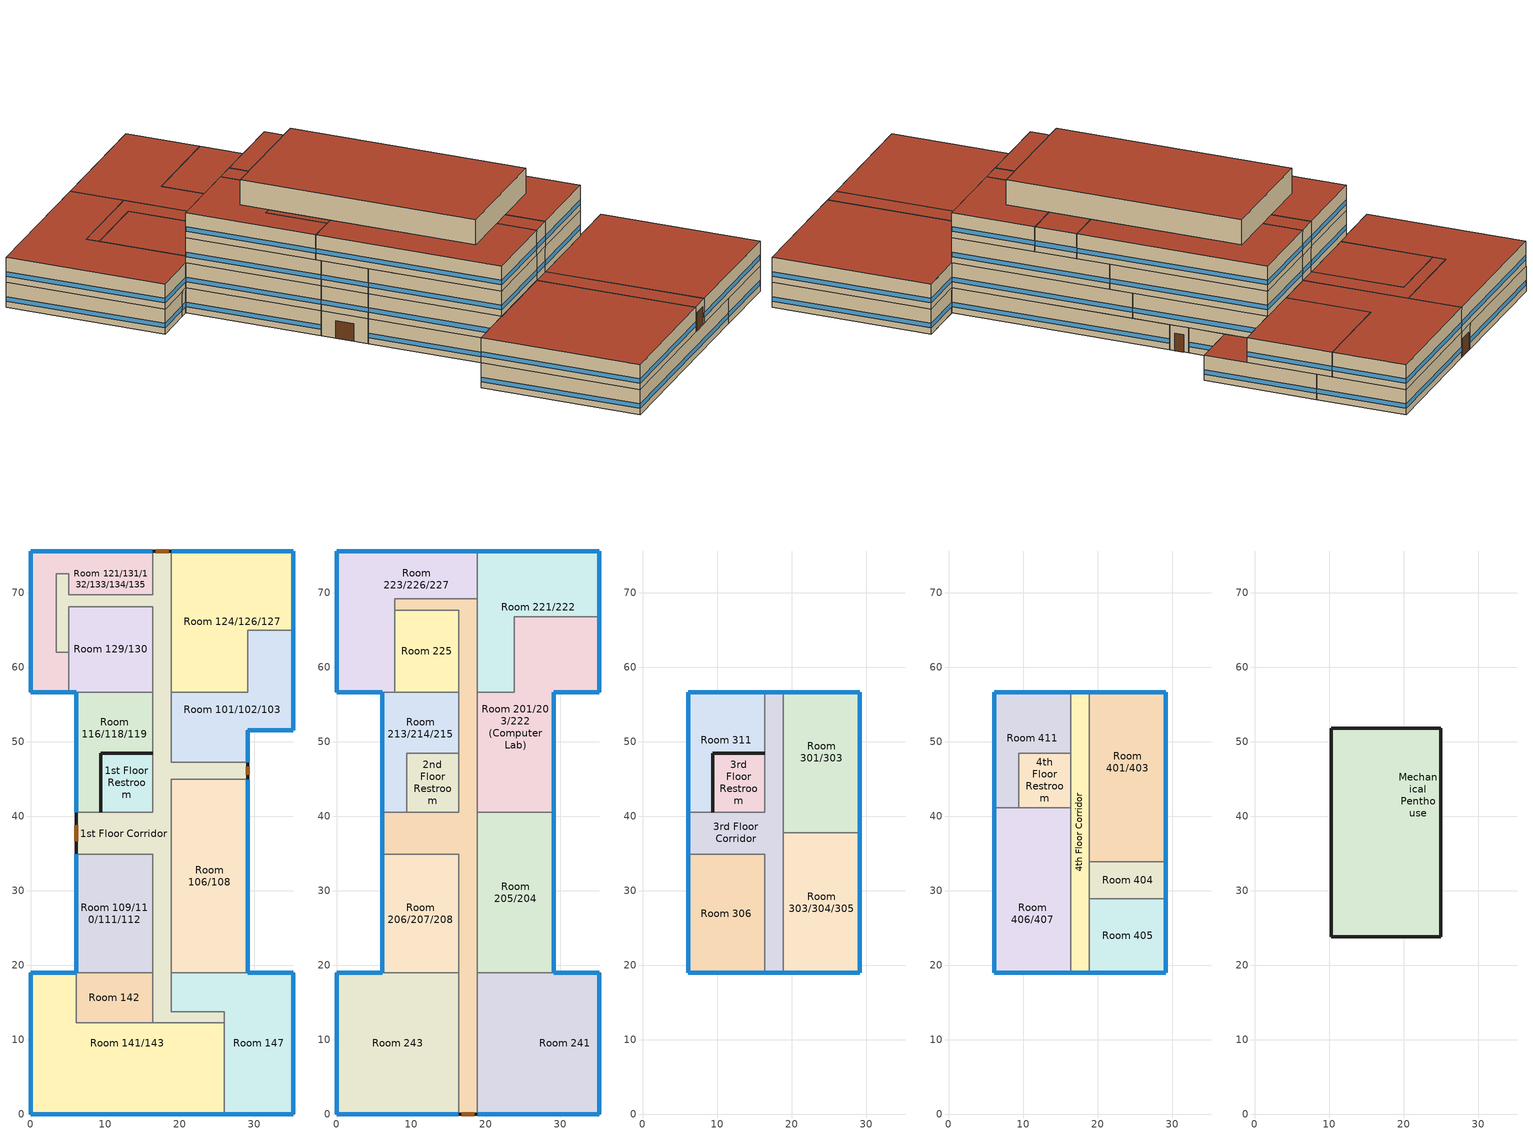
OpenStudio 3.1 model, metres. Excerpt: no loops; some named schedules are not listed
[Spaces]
Room 141/143
 floor ground: 6.12,18.96 6.12,12.27 25.97,12.27 25.97,0 0,0 0,18.96 z0
 wall outside: 6.12,18.96 0,18.96 0,0 25.97,0 z0:3.05
 wall to 1st Floor Corridor: 25.97,12.27 16.38,12.27 z0:3.05
 wall to Room 147: 25.97,0 25.97,12.27 z0:3.05
 wall to Room 142: 16.38,12.27 6.12,12.27 6.12,18.96 z0:3.05
 window: 0,18.94 0,0.03 / 0.03,0 25.95,0 / 6.09,18.96 0.03,18.96 z0.76:1.31
Room 147
 floor ground: 35.27,18.96 35.27,0 25.97,0 25.97,13.75 18.88,13.75 18.88,18.96 z0
 wall outside: 25.97,0 35.27,0 35.27,18.96 29.15,18.96 z0:3.05
 wall to 1st Floor Corridor: 18.88,18.96 18.88,13.75 25.97,13.75 25.97,12.27 z0:3.05
 wall to Room 106/108: 29.15,18.96 18.88,18.96 z0:3.05
 window: 26,0 35.24,0 / 35.24,18.96 29.18,18.96 / 35.27,0.03 35.27,18.94 z0.76:1.31
1st Floor Corridor
 floor ground: 18.88,75.62 18.88,47.23 29.15,47.23 29.15,44.95 18.88,44.95 18.88,13.75 25.97,13.75 25.97,12.27 16.38,12.27 16.38,34.88 6.12,34.88 6.12,40.52 16.38,40.52 16.38,68.12 5.11,68.12 5.11,62.04 3.44,62.04 3.44,72.56 5.11,72.56 5.11,69.72 16.38,69.72 16.38,75.62 z0
 wall outside: 6.12,40.52 6.12,34.88 / 18.88,75.62 16.38,75.62 / 29.15,44.95 29.15,47.23 z0:3.05
 wall to Room 142: 16.38,18.96 16.38,12.27 z0:3.05
 wall to Room 109/110/111/112: 6.12,34.88 16.38,34.88 16.38,18.96 z0:3.05
 wall to 1st Floor Restroom: 16.38,48.48 16.38,40.52 9.42,40.52 z0:3.05
 wall to Room 129/130: 5.11,62.04 5.11,68.12 16.38,68.12 16.38,56.65 z0:3.05
 wall to Room 121/131/132/133/134/135: 16.38,75.62 16.38,69.72 5.11,69.72 5.11,72.56 3.44,72.56 3.44,62.04 5.11,62.04 z0:3.05
 wall to Room 124/126/127: 18.88,56.65 18.88,75.62 z0:3.05
 wall to Room 101/102/103: 29.15,47.23 18.88,47.23 18.88,56.65 z0:3.05
 wall to Room 106/108: 18.88,18.96 18.88,44.95 29.15,44.95 z0:3.05
 wall to Room 116/118/119: 9.42,40.52 6.12,40.52 / 16.38,56.65 16.38,48.48 z0:3.05
 door: 29.15,45.56 29.15,46.62 z0:2.11; 18.55,75.62 16.78,75.62 z0:2.16; 6.12,38.77 6.12,36.65 z0:2.12
Room 142
 floor ground: 16.38,18.96 16.38,12.27 6.12,12.27 6.12,18.96 z0
 wall to Room 109/110/111/112: 16.38,18.96 6.12,18.96 z0:3.05
Room 109/110/111/112
 floor ground: 16.38,34.88 16.38,18.96 6.12,18.96 6.12,34.88 z0
 wall outside: 6.12,34.88 6.12,18.96 z0:3.05
 window: 6.12,34.86 6.12,18.99 z0.76:1.31
Room 106/108
 floor ground: 29.15,44.95 29.15,18.96 18.88,18.96 18.88,44.95 z0
 wall outside: 29.15,18.96 29.15,44.95 z0:3.05
 window: 29.15,18.99 29.15,44.92 z0.76:1.31
Room 116/118/119
 floor ground: 16.38,56.65 16.38,48.48 9.42,48.48 9.42,40.52 6.12,40.52 6.12,56.65 z0
 wall outside: 6.12,56.65 6.12,40.52 / 16.38,48.48 9.42,48.48 9.42,40.52 z0:3.05
 wall to Room 129/130: 16.38,56.65 6.12,56.65 z0:3.05
 window: 6.12,56.63 6.12,40.55 z0.76:1.31
Room 101/102/103
 floor ground: 35.27,64.95 35.27,51.52 29.15,51.52 29.15,47.23 18.88,47.23 18.88,56.65 29.15,56.65 29.15,64.95 z0
 wall outside: 29.15,47.23 29.15,51.52 35.27,51.52 35.27,64.95 z0:3.05
 wall to Room 124/126/127: 35.27,64.95 29.15,64.95 29.15,56.65 18.88,56.65 z0:3.05
 window: 29.15,47.26 29.15,51.5 z0.76:1.32; 35.27,51.55 35.27,64.93 / 29.18,51.52 35.24,51.52 z0.76:1.31
 roof outside: 35.27,51.52 35.27,56.65 29.15,56.65 29.15,51.52 z3.05
Room 121/131/132/133/134/135
 floor ground: 16.38,75.62 16.38,69.72 5.11,69.72 5.11,72.56 3.44,72.56 3.44,62.04 5.11,62.04 5.11,56.65 0,56.65 0,75.62 z0
 wall outside: 16.38,75.62 0,75.62 0,56.65 5.11,56.65 z0:3.05
 wall to Room 129/130: 5.11,56.65 5.11,62.04 z0:3.05
 window: 16.36,75.62 0.03,75.62 / 0,75.59 0,56.68 / 0.03,56.65 5.09,56.65 z0.76:1.31
Room 129/130
 floor ground: 16.38,68.12 16.38,56.65 5.11,56.65 5.11,68.12 z0
 wall outside: 5.11,56.65 6.12,56.65 z0:3.05
 window: 5.14,56.65 6.09,56.65 z0.76:1.34
Room 124/126/127
 floor ground: 35.27,75.62 35.27,64.95 29.15,64.95 29.15,56.65 18.88,56.65 18.88,75.62 z0
 wall outside: 35.27,64.95 35.27,75.62 18.88,75.62 z0:3.05
 window: 35.24,75.62 18.91,75.62 / 35.27,64.98 35.27,75.59 z0.76:1.31
1st Floor Restroom
 floor ground: 16.38,48.48 16.38,40.52 9.42,40.52 9.42,48.48 z0
 wall outside: 16.38,48.48 9.42,48.48 9.42,40.52 z0:3.05
Room 243
 floor to Room 141/143: 6.12,18.96 6.12,12.27 16.38,12.27 16.38,0 0,0 0,18.96 z3.05
 floor to Room 142: 16.38,18.96 16.38,12.27 6.12,12.27 6.12,18.96 z3.05
 wall outside: 6.12,18.96 0,18.96 0,0 16.38,0 z3.05:6.1
 wall to 2nd Floor Corridor: 16.38,0 16.38,18.96 z3.05:6.1
 wall to Room 206/207/208: 16.38,18.96 6.12,18.96 z3.05:6.1
 window: 6.09,18.96 0.03,18.96 / 0.03,0 16.36,0 / 0,18.94 0,0.03 z3.81:4.36
 roof outside: 16.38,0 16.38,18.96 0,18.96 0,0 z6.1
2nd Floor Corridor
 floor to Room 129/130: 16.38,68.12 16.38,67.67 7.78,67.67 7.78,68.12 z3.05
 floor to 1st Floor Corridor: 18.88,69.23 18.88,12.27 16.38,12.27 16.38,34.88 6.12,34.88 6.12,40.52 16.38,40.52 16.38,68.12 7.78,68.12 7.78,69.23 z3.05
 floor to Room 141/143: 18.88,12.27 18.88,0 16.38,0 16.38,12.27 z3.05
 wall outside: 6.12,40.52 6.12,34.88 / 16.38,0 18.88,0 z3.05:6.1
 wall to Room 223/226/227: 18.88,69.23 7.78,69.23 7.78,67.67 z3.05:6.1
 wall to Room 221/222: 18.88,56.65 18.88,69.23 z3.05:6.1
 wall to Room 201/203/222 (Computer Lab): 18.88,40.52 18.88,56.65 z3.05:6.1
 wall to Room 205/204: 18.88,18.96 18.88,40.52 z3.05:6.1
 wall to Room 241: 18.88,0 18.88,18.96 z3.05:6.1
 wall to Room 206/207/208: 6.12,34.88 16.38,34.88 16.38,18.96 z3.05:6.1
 wall to Room 213/214/215: 9.42,40.52 6.12,40.52 / 16.38,56.65 16.38,48.48 z3.05:6.1
 wall to Room 225: 7.78,67.67 16.38,67.67 16.38,56.65 z3.05:6.1
 wall to 2nd Floor Restroom: 16.38,48.48 16.38,40.52 9.42,40.52 z3.05:6.1
 window: 6.12,40.5 6.12,34.91 z3.81:4.36
 door: 16.81,0 18.47,0 z3.05:5.27
 roof outside: 18.88,56.65 18.88,69.23 7.78,69.23 7.78,67.67 16.38,67.67 16.38,56.65 z6.1; 18.88,0 18.88,18.96 16.38,18.96 16.38,0 z6.1
Room 241
 floor to 1st Floor Corridor: 25.97,13.75 25.97,12.27 18.88,12.27 18.88,13.75 z3.05
 floor to Room 141/143: 25.97,12.27 25.97,0 18.88,0 18.88,12.27 z3.05
 floor to Room 147: 35.27,18.96 35.27,0 25.97,0 25.97,13.75 18.88,13.75 18.88,18.96 z3.05
 wall outside: 18.88,0 35.27,0 35.27,18.96 29.15,18.96 z3.05:6.1
 wall to Room 205/204: 29.15,18.96 18.88,18.96 z3.05:6.1
 window: 35.24,18.96 29.18,18.96 / 18.91,0 35.24,0 / 35.27,0.03 35.27,18.94 z3.81:4.36
 roof outside: 35.27,0 35.27,18.96 18.88,18.96 18.88,0 z6.1
Room 206/207/208
 floor to Room 109/110/111/112: 16.38,34.88 16.38,18.96 6.12,18.96 6.12,34.88 z3.05
 wall outside: 6.12,34.88 6.12,18.96 z3.05:6.1
 window: 6.12,34.86 6.12,18.99 z3.81:4.36
Room 205/204
 floor to Room 106/108: 29.15,40.52 29.15,18.96 18.88,18.96 18.88,40.52 z3.05
 wall outside: 29.15,18.96 29.15,40.52 z3.05:6.1
 wall to Room 201/203/222 (Computer Lab): 29.15,40.52 18.88,40.52 z3.05:6.1
 window: 29.15,18.99 29.15,40.5 z3.81:4.36
Room 213/214/215
 floor to Room 116/118/119: 16.38,56.65 16.38,48.48 9.42,48.48 9.42,40.52 6.12,40.52 6.12,56.65 z3.05
 wall outside: 6.12,56.65 6.12,40.52 z3.05:6.1
 wall to Room 223/226/227: 7.78,56.65 6.12,56.65 z3.05:6.1
 wall to Room 225: 16.38,56.65 7.78,56.65 z3.05:6.1
 wall to 2nd Floor Restroom: 9.42,40.52 9.42,48.48 16.38,48.48 z3.05:6.1
 window: 6.12,56.63 6.12,40.55 z3.81:4.36
Room 201/203/222 (Computer Lab)
 floor to Room 101/102/103: 35.27,64.95 35.27,56.65 29.15,56.65 29.15,64.95 z3.05; 29.15,56.65 29.15,47.23 18.88,47.23 18.88,56.65 z3.05
 floor to Room 124/126/127: 35.27,66.79 35.27,64.95 29.15,64.95 29.15,56.65 23.84,56.65 23.84,66.79 z3.05
 floor to Room 106/108: 29.15,44.95 29.15,40.52 18.88,40.52 18.88,44.95 z3.05
 floor to 1st Floor Corridor: 29.15,47.23 29.15,44.95 18.88,44.95 18.88,47.23 z3.05
 wall outside: 29.15,40.52 29.15,56.65 35.27,56.65 35.27,66.79 z3.05:6.1
 wall to Room 221/222: 35.27,66.79 23.84,66.79 23.84,56.65 18.88,56.65 z3.05:6.1
 window: 35.27,56.68 35.27,66.77 / 29.18,56.65 35.24,56.65 / 29.15,40.55 29.15,56.63 z3.81:4.36
 roof outside: 35.27,56.65 35.27,66.79 23.84,66.79 23.84,56.65 z6.1
Room 223/226/227
 floor to Room 121/131/132/133/134/135: 16.38,75.62 16.38,69.72 5.11,69.72 5.11,72.56 3.44,72.56 3.44,62.04 5.11,62.04 5.11,56.65 0,56.65 0,75.62 z3.05
 floor to 1st Floor Corridor: 18.88,75.62 18.88,69.23 7.78,69.23 7.78,68.12 5.11,68.12 5.11,62.04 3.44,62.04 3.44,72.56 5.11,72.56 5.11,69.72 16.38,69.72 16.38,75.62 z3.05
 floor to Room 129/130: 7.78,68.12 7.78,56.65 5.11,56.65 5.11,68.12 z3.05
 wall outside: 18.88,75.62 0,75.62 0,56.65 6.12,56.65 z3.05:6.1
 wall to Room 221/222: 18.88,69.23 18.88,75.62 z3.05:6.1
 wall to Room 225: 7.78,56.65 7.78,67.67 z3.05:6.1
 window: 18.86,75.62 0.03,75.62 / 0.03,56.65 6.09,56.65 / 0,75.59 0,56.68 z3.81:4.36
 roof outside: 7.78,56.65 7.78,69.23 18.88,69.23 18.88,75.62 0,75.62 0,56.65 z6.1
Room 225
 floor to Room 129/130: 16.38,67.67 16.38,56.65 7.78,56.65 7.78,67.67 z3.05
 roof outside: 16.38,56.65 16.38,67.67 7.78,67.67 7.78,56.65 z6.1
Room 221/222
 floor to Room 124/126/127: 35.27,75.62 35.27,66.79 23.84,66.79 23.84,56.65 18.88,56.65 18.88,75.62 z3.05
 wall outside: 35.27,66.79 35.27,75.62 18.88,75.62 z3.05:6.1
 window: 35.24,75.62 18.91,75.62 / 35.27,66.82 35.27,75.59 z3.81:4.36
 roof outside: 23.84,56.65 23.84,66.79 35.27,66.79 35.27,75.62 18.88,75.62 18.88,56.65 z6.1
2nd Floor Restroom
 floor to 1st Floor Restroom: 16.38,48.48 16.38,40.52 9.42,40.52 9.42,48.48 z3.05
Room 306
 floor to Room 206/207/208: 16.38,34.88 16.38,18.96 6.12,18.96 6.12,34.88 z6.1
 wall outside: 6.12,34.88 6.12,18.96 16.38,18.96 z6.1:9.14
 wall to 3rd Floor Corridor: 16.38,18.96 16.38,34.88 6.12,34.88 z6.1:9.14
 window: 6.14,18.96 16.36,18.96 / 6.12,34.86 6.12,18.99 z6.86:7.41
3rd Floor Corridor
 floor to 2nd Floor Corridor: 18.88,56.65 18.88,18.96 16.38,18.96 16.38,34.88 6.12,34.88 6.12,40.52 16.38,40.52 16.38,56.65 z6.1
 wall outside: 6.12,40.52 6.12,34.88 / 18.88,56.65 16.38,56.65 / 16.38,18.96 18.88,18.96 z6.1:9.14
 wall to 3rd Floor Restroom: 16.38,48.48 16.38,40.52 9.42,40.52 z6.1:9.14
 wall to Room 311: 16.38,56.65 16.38,48.48 / 9.42,40.52 6.12,40.52 z6.1:9.14
 wall to Room 301/303: 18.88,37.81 18.88,56.65 z6.1:9.14
 wall to Room 303/304/305: 18.88,18.96 18.88,37.81 z6.1:9.14
 window: 16.41,18.96 18.86,18.96 / 18.86,56.65 16.41,56.65 z6.86:7.42; 6.12,40.5 6.12,34.91 z6.86:7.41
Room 303/304/305
 floor to Room 205/204: 29.15,37.81 29.15,18.96 18.88,18.96 18.88,37.81 z6.1
 wall outside: 18.88,18.96 29.15,18.96 29.15,37.81 z6.1:9.14
 wall to Room 301/303: 29.15,37.81 18.88,37.81 z6.1:9.14
 window: 29.15,18.99 29.15,37.78 / 18.91,18.96 29.13,18.96 z6.86:7.41
Room 301/303
 floor to Room 205/204: 29.15,40.52 29.15,37.81 18.88,37.81 18.88,40.52 z6.1
 floor to Room 201/203/222 (Computer Lab): 29.15,56.65 29.15,40.52 18.88,40.52 18.88,56.65 z6.1
 wall outside: 29.15,37.81 29.15,56.65 18.88,56.65 z6.1:9.14
 window: 29.13,56.65 18.91,56.65 / 29.15,37.83 29.15,56.63 z6.86:7.41
Room 311
 floor to Room 213/214/215: 16.38,56.65 16.38,48.48 9.42,48.48 9.42,40.52 6.12,40.52 6.12,56.65 z6.1
 wall outside: 16.38,56.65 6.12,56.65 6.12,40.52 / 16.38,48.48 9.42,48.48 9.42,40.52 z6.1:9.14
 window: 16.36,56.65 6.14,56.65 / 6.12,56.63 6.12,40.55 z6.86:7.41
3rd Floor Restroom
 floor to 2nd Floor Restroom: 16.38,48.48 16.38,40.52 9.42,40.52 9.42,48.48 z6.1
 wall outside: 16.38,48.48 9.42,48.48 9.42,40.52 z6.1:9.14
Room 406/407
 floor to Room 306: 16.38,34.88 16.38,18.96 6.12,18.96 6.12,34.88 z9.14
 floor to 3rd Floor Corridor: 16.38,40.52 16.38,34.88 6.12,34.88 6.12,40.52 z9.14
 floor to Room 311: 9.42,41.14 9.42,40.52 6.12,40.52 6.12,41.14 z9.14
 floor to 3rd Floor Restroom: 16.38,41.14 16.38,40.52 9.42,40.52 9.42,41.14 z9.14
 wall outside: 6.12,41.14 6.12,18.96 16.38,18.96 z9.14:12.19
 wall to 4th Floor Corridor: 16.38,18.96 16.38,41.14 z9.14:12.19
 wall to 4th Floor Restroom: 16.38,41.14 9.42,41.14 z9.14:12.19
 wall to Room 411: 9.42,41.14 6.12,41.14 z9.14:12.19
 window: 6.14,18.96 16.36,18.96 z9.9:10.46; 6.12,41.11 6.12,18.99 z9.9:10.45
 roof outside: 16.38,18.96 16.38,23.79 10.28,23.79 10.28,41.14 6.12,41.14 6.12,18.96 z12.19
4th Floor Corridor
 floor to 3rd Floor Corridor: 18.88,56.65 18.88,18.96 16.38,18.96 16.38,56.65 z9.14
 wall outside: 16.38,18.96 18.88,18.96 / 18.88,56.65 16.38,56.65 z9.14:12.19
 wall to Room 411: 16.38,56.65 16.38,48.48 z9.14:12.19
 wall to Room 401/403: 18.88,33.86 18.88,56.65 z9.14:12.19
 wall to Room 404: 18.88,28.88 18.88,33.86 z9.14:12.19
 wall to Room 405: 18.88,18.96 18.88,28.88 z9.14:12.19
 wall to 4th Floor Restroom: 16.38,48.48 16.38,41.14 z9.14:12.19
 window: 16.41,18.96 18.86,18.96 / 18.86,56.65 16.41,56.65 z9.9:10.46
 roof outside: 18.88,18.96 18.88,23.79 16.38,23.79 16.38,18.96 z12.19; 18.88,51.83 18.88,56.65 16.38,56.65 16.38,51.83 z12.19
Room 405
 floor to Room 303/304/305: 29.15,28.88 29.15,18.96 18.88,18.96 18.88,28.88 z9.14
 wall outside: 18.88,18.96 29.15,18.96 29.15,28.88 z9.14:12.19
 wall to Room 404: 29.15,28.88 18.88,28.88 z9.14:12.19
 window: 18.91,18.96 29.13,18.96 / 29.15,18.99 29.15,28.85 z9.9:10.46
 roof outside: 29.15,18.96 29.15,28.88 24.99,28.88 24.99,23.79 18.88,23.79 18.88,18.96 z12.19
Room 404
 floor to Room 303/304/305: 29.15,33.86 29.15,28.88 18.88,28.88 18.88,33.86 z9.14
 wall outside: 29.15,28.88 29.15,33.86 z9.14:12.19
 wall to Room 401/403: 29.15,33.86 18.88,33.86 z9.14:12.19
 window: 29.15,28.91 29.15,33.83 z9.9:10.46
 roof outside: 29.15,28.88 29.15,33.86 24.99,33.86 24.99,28.88 z12.19
Room 401/403
 floor to Room 301/303: 29.15,56.65 29.15,37.81 18.88,37.81 18.88,56.65 z9.14
 floor to Room 303/304/305: 29.15,37.81 29.15,33.86 18.88,33.86 18.88,37.81 z9.14
 wall outside: 29.15,33.86 29.15,56.65 18.88,56.65 z9.14:12.19
 window: 29.13,56.65 18.91,56.65 z9.9:10.46; 29.15,33.88 29.15,56.63 z9.9:10.45
 roof outside: 29.15,33.86 29.15,56.65 18.88,56.65 18.88,51.83 24.99,51.83 24.99,33.86 z12.19
Room 411
 floor to Room 311: 16.38,56.65 16.38,48.48 9.42,48.48 9.42,41.14 6.12,41.14 6.12,56.65 z9.14
 wall outside: 16.38,56.65 6.12,56.65 6.12,41.14 z9.14:12.19
 wall to 4th Floor Restroom: 9.42,41.14 9.42,48.48 16.38,48.48 z9.14:12.19
 window: 16.36,56.65 6.14,56.65 z9.9:10.46; 6.12,56.63 6.12,41.16 z9.9:10.45
 roof outside: 9.42,41.14 9.42,48.48 10.28,48.48 10.28,51.83 16.38,51.83 16.38,56.65 6.12,56.65 6.12,41.14 z12.19
4th Floor Restroom
 floor to 3rd Floor Restroom: 16.38,48.48 16.38,41.14 9.42,41.14 9.42,48.48 z9.14
 roof outside: 10.28,41.14 10.28,48.48 9.42,48.48 9.42,41.14 z12.19
Mechanical Penthouse
 floor to 4th Floor Corridor: 18.88,51.83 18.88,23.79 16.38,23.79 16.38,51.83 z12.19
 floor to Room 404: 24.99,33.86 24.99,28.88 18.88,28.88 18.88,33.86 z12.19
 floor to Room 406/407: 16.38,41.14 16.38,23.79 10.28,23.79 10.28,41.14 z12.19
 floor to Room 411: 16.38,51.83 16.38,48.48 10.28,48.48 10.28,51.83 z12.19
 floor to Room 401/403: 24.99,51.83 24.99,33.86 18.88,33.86 18.88,51.83 z12.19
 floor to 4th Floor Restroom: 16.38,48.48 16.38,41.14 10.28,41.14 10.28,48.48 z12.19
 floor to Room 405: 24.99,28.88 24.99,23.79 18.88,23.79 18.88,28.88 z12.19
 wall outside: 24.99,51.83 10.28,51.83 10.28,23.79 24.99,23.79 24.99,51.83 z12.19:15.24
 roof outside: 24.99,23.79 24.99,51.83 10.28,51.83 10.28,23.79 z15.24
[ClimateZones]
Climate Zone Institution Name 1=ASHRAE; Climate Zone Document Name 1=ANSI/ASHRAE Standard 169; Climate Zone Document Year 1=2006; Climate Zone Value 1=5B; Climate Zone Institution Name 2=CEC; Climate Zone Document Name 2=California Climate Zone Descriptions; Climate Zone Document Year 2=1995
[Building]
Berthoud Hall: North Axis {deg}=90; Space Type=Classroom; Default Construction Set=DOE Ref Pre-1980 - CZ5b - SecSchl
[Site]
BROOMFIELD-JEFFCO: Latitude {deg}=39.91; Longitude {deg}=-105.12; Time Zone {hr}=-7; Elevation {m}=1728
[SizingPeriod:DesignDay] Barometric Pressure {Pa}=81198; Sky Clearness=0; Rain Indicator=0; Snow Indicator=0; Day of Month=21; Daylight Saving Time Indicator=0; Humidity Indicating Type=Wetbulb; Dry-Bulb Temperature Range Modifier Type=DefaultMultipliers
Name | Maximum Dry-Bulb Temperature {C} | Daily Dry-Bulb Temperature Range {deltaC} | Humidity Indicating Conditions at Maximum Dry-Bulb | Wind Speed {m/s} | Wind Direction {deg} | Month | Day Type | Solar Model Indicator | ASHRAE Taub | ASHRAE Taud
Denver Centennial  Golden   N Ann Htg 99.6% Condns DB | -18.8 | 0 | -18.8 | 3 | 340 | 12 | WinterDesignDay | ASHRAEClearSky
Denver Centennial  Golden   N Ann Clg .4% Condns DB=>MWB | 33 | 15.2 | 15.7 | 4.9 | 0 | 7 | SummerDesignDay | ASHRAETau | 0.424 | 2.025
[DefaultConstructionSet]
DOE Ref Pre-1980 - CZ5b - SecSchl: Default Exterior Surface Constructions=Default Surface Constructions 1; Default Interior Surface Constructions=Default Surface Constructions 2; Default Ground Contact Surface Constructions=Default Surface Constructions 3; Default Exterior SubSurface Constructions=Default Sub Surface Constructions 1; Default Interior SubSurface Constructions=Default Sub Surface Constructions 2; Interior Partition Construction=Interior Partition
[DefaultSurfaceConstructions]
Name | Floor Construction | Wall Construction | Roof Ceiling Construction
Default Surface Constructions 1 | ExtSlabCarpet 4in ClimateZone 1-8 | CBECS Before-1980 ExtWall SteelFrame ClimateZone 5b | CBECS Before-1980 ExtRoof IEAD ClimateZone 5b
Default Surface Constructions 2 | Interior Floor | Interior Wall | Interior Ceiling
Default Surface Constructions 3 | ExtSlabCarpet 4in ClimateZone 1-8 | ExtSlabCarpet 4in ClimateZone 1-8 | ExtSlabCarpet 4in ClimateZone 1-8
[Construction]
ExtSlabCarpet 4in ClimateZone 1-8: MAT-CC05 4 HW CONCRETE, CP02 CARPET PAD
CBECS Before-1980 ExtWall SteelFrame ClimateZone 5b: Brick - Fired Clay - 4 in. - 110 lb/ft3, Steel Frame NonRes Wall Insulation-1.09, 1/2IN Gypsum
CBECS Before-1980 ExtRoof IEAD ClimateZone 5b: Roof Membrane, IEAD NonRes Roof Insulation-2.37, Metal Decking
Interior Floor: F16 Acoustic tile, F05 Ceiling air space resistance, M11 100mm lightweight concrete
Interior Wall: G01a 19mm gypsum board, F04 Wall air space resistance, G01a 19mm gypsum board
Interior Ceiling: M11 100mm lightweight concrete, F05 Ceiling air space resistance, F16 Acoustic tile
CBECS Before-1980 ExtWindow ClimateZone 5-8: Fixed Window 3.53/0.41/0.32
Exterior Door: F08 Metal surface, I01 25mm insulation board
Interior Window: Clear 3mm
Interior Door; Interior Partition: G05 25mm wood
[Material]
Name | Roughness | Thickness {m} | Conductivity {W/m-K} | Density {kg/m3} | Specific Heat {J/kg-K} | Thermal Absorptance | Solar Absorptance | Visible Absorptance
MAT-CC05 4 HW CONCRETE | Rough | 0.1016 | 1.311 | 2240 | 836.8 | 0.9 | 0.85 | 0.85
Steel Frame NonRes Wall Insulation-1.09 | MediumRough | 0.037922 | 0.049 | 265 | 836.8 | 0.9 | 0.7 | 0.7
1/2IN Gypsum | Smooth | 0.0127 | 0.16 | 784.9 | 830 | 0.9 | 0.4 | 0.4
Roof Membrane | VeryRough | 0.0095 | 0.16 | 1121.29 | 1460 | 0.9 | 0.7 | 0.7
IEAD NonRes Roof Insulation-2.37 | MediumRough | 0.103908 | 0.049 | 265 | 836.8 | 0.9 | 0.7 | 0.7
Metal Decking | MediumSmooth | 0.0015 | 45.006 | 7680 | 418.4 | 0.9 | 0.6 | 0.6
F16 Acoustic tile | MediumSmooth | 0.0191 | 0.06 | 368 | 590 | 0.9 | 0.3 | 0.3
M11 100mm lightweight concrete | MediumRough | 0.1016 | 0.53 | 1280 | 840 | 0.9 | 0.5 | 0.5
G01a 19mm gypsum board | MediumSmooth | 0.019 | 0.16 | 800 | 1090 | 0.9 | 0.4 | 0.4
F08 Metal surface | Smooth | 0.0008 | 45.28 | 7824 | 500 | 0.9 | 0.7 | 0.7
I01 25mm insulation board | MediumRough | 0.0254 | 0.03 | 43 | 1210 | 0.9 | 0.6 | 0.6
G05 25mm wood | MediumSmooth | 0.0254 | 0.15 | 608 | 1630 | 0.9 | 0.5 | 0.5
Brick - Fired Clay - 4 in. - 110 lb/ft3 | MediumRough | 0.1016 | 0.78 | 1762.03 | 790
[Material:NoMass]
CP02 CARPET PAD: Roughness=Smooth; Thermal Resistance {m2-K/W}=0.1; Thermal Absorptance=0.9; Solar Absorptance=0.8; Visible Absorptance=0.8
[Material:AirGap]
Name | Thermal Resistance {m2-K/W}
F05 Ceiling air space resistance | 0.18
F04 Wall air space resistance | 0.15
[DefaultSubSurfaceConstructions]
Name | Fixed Window Construction | Operable Window Construction | Door Construction | Tubular Daylight Dome Construction | Tubular Daylight Diffuser Construction
Default Sub Surface Constructions 1 | CBECS Before-1980 ExtWindow ClimateZone 5-8 | CBECS Before-1980 ExtWindow ClimateZone 5-8 | Exterior Door | Interior Window | Interior Window
Default Sub Surface Constructions 2 | Interior Window | Interior Window | Interior Door
[WindowMaterial:SimpleGlazingSystem]
Fixed Window 3.53/0.41/0.32: U-Factor {W/m2-K}=3.52036; Solar Heat Gain Coefficient=0.41; Visible Transmittance=0.32
[WindowMaterial:Glazing]
Clear 3mm: Optical Data Type=SpectralAverage; Thickness {m}=0.003; Solar Transmittance at Normal Incidence=0.837; Front Side Solar Reflectance at Normal Incidence=0.075; Back Side Solar Reflectance at Normal Incidence=0; Visible Transmittance at Normal Incidence=0.898; Front Side Visible Reflectance at Normal Incidence=0.081; Back Side Visible Reflectance at Normal Incidence=0; Infrared Transmittance at Normal Incidence=0; Front Side Infrared Hemispherical Emissivity=0.84; Back Side Infrared Hemispherical Emissivity=0.84; Conductivity {W/m-K}=0.9; Dirt Correction Factor for Solar and Visible Transmittance=1; Solar Diffusing=No
[SpaceType] Standards Building Type=SecondarySchool
Name | Default Schedule Set | Design Specification Outdoor Air Object | Standards Space Type
Lecture Hall | Lecture Hall Schedule Set | Lecture Hall Ventilation | Auditorium
Classroom | Classroom Schedule Set | Classroom Ventilation | Classroom
Hallway | Corridor Schedule Set | Corridor Ventilation | Corridor
Lab | Lab Schedule Set | Lab Ventilation | Kitchen
Mechanical | Mechanical Schedule Set | Mechanical Ventilation | Mechanical
Office | Office Schedule Set | Office Ventilation | Office
Restroom | Restroom Schedule Set | Restroom Ventilation | Restroom
[DefaultScheduleSet] People Activity Level Schedule=Activity; Infiltration Schedule=Infil
Name | Number of People Schedule | Lighting Schedule | Electric Equipment Schedule
Lecture Hall Schedule Set; Classroom Schedule Set | Classroom Occupation | Classroom Lights | Classroom Equipment Schedule
Corridor Schedule Set | Corridor Occupation | Corridor Lights | Corridor Equipment Schedule
Lab Schedule Set | Lab Occupation | Lab Lights | Lab Equip
Mechanical Schedule Set | Mechanical Occupation | Mechanical Lights Schedule | Mechanical Room Equipment
Office Schedule Set | Office Occ | Office Lights | Office Equipment
Restroom Schedule Set | Restroom Occupation | Restroom Lights | Restroom Equipment
[Lights:Definition] Design Level Calculation Method=Watts/Area; Fraction Radiant=0.37; Fraction Visible=0.2
Name | Watts per Space Floor Area {W/m2}
Lecture Hall Lights Definition; Lab Lights Definition; Office Lights Definition | 12.9167
Classroom Lights Definition | 11.8403
Corridor Lights Definition; Mechanical Lights Definition | 8.61113
Restroom Lights Definition | 9.68752
[Lights]
Name | Lights Definition | Space or SpaceType
Lecture Hall Lights | Lecture Hall Lights Definition | Lecture Hall
Classroom Lights | Classroom Lights Definition | Classroom
Corridor Lights | Corridor Lights Definition | Hallway
Lab Lights | Lab Lights Definition | Lab
Mechanical Lights | Mechanical Lights Definition | Mechanical
Office Lights | Office Lights Definition | Office
Restroom Lights | Restroom Lights Definition | Restroom
[DesignSpecification:OutdoorAir] Outdoor Air Method=Sum
Name | Outdoor Air Flow per Person {m3/s-person} | Outdoor Air Flow per Floor Area {m3/s-m2}
Lecture Hall Ventilation; Classroom Ventilation; Lab Ventilation | 0.00707921
Corridor Ventilation |  | 0.000508
Mechanical Ventilation |  | 0.000254
Office Ventilation | 0.00943895
Restroom Ventilation |  | 0.0048768
[People:Definition] Number of People Calculation Method=People/Area; Fraction Radiant=0.3
Name | People per Space Floor Area {person/m2}
Lecture Hall People Definition | 0.901381
Classroom People Definition | 0.249938
Corridor People Definition | 0.100212
Lab People Definition | 0.268204
Mechanical People Definition | 0.0100104
Office People Definition | 0.0904491
Restroom People Definition | 0.0999967
[People]
Name | People Definition | Space or SpaceType
Lecture Hall People | Lecture Hall People Definition | Lecture Hall
Classroom People | Classroom People Definition | Classroom
Corridor People | Corridor People Definition | Hallway
Lab People | Lab People Definition | Lab
Mechanical People | Mechanical People Definition | Mechanical
Office People | Office People Definition | Office
Restroom People | Restroom People Definition | Restroom
[SpaceInfiltration:DesignFlowRate] Design Flow Rate Calculation Method=Flow/ExteriorArea; Flow per Exterior Surface Area {m3/s-m2}=0.00113386
Name | Space or SpaceType
Lecture Hall Infiltration | Lecture Hall
Classroom Infiltration | Classroom
Corridor Infiltration | Hallway
Lab Infiltration | Lab
Mechanical Infiltration | Mechanical
Office Infiltration | Office
Restroom Infiltration | Restroom
[ElectricEquipment:Definition] Design Level Calculation Method=Watts/Area; Fraction Radiant=0.5
Name | Watts per Space Floor Area {W/m2}
Lecture Hall Electric Equipment Definition; Office Electric Equipment Definition | 10.7639
Classroom Electric Equipment Definition | 13.9931
Corridor Electric Equipment Definition; Mechanical Electric Equipment Definition; Restroom Electric Equipment Definition | 3.98265
Lab Electric Equipment Definition | 222.275
[ElectricEquipment]
Name | Electric Equipment Definition | Space or SpaceType
Lecture Hall Electric Equipment | Lecture Hall Electric Equipment Definition | Lecture Hall
Classroom Electric Equipment | Classroom Electric Equipment Definition | Classroom
Corridor Electric Equipment | Corridor Electric Equipment Definition | Hallway
Lab Electric Equipment | Lab Electric Equipment Definition | Lab
Mechanical Electric Equipment | Mechanical Electric Equipment Definition | Mechanical
Office Electric Equipment | Office Electric Equipment Definition | Office
Restroom Electric Equipment | Restroom Electric Equipment Definition | Restroom
[ThermostatSetpoint:DualSetpoint]
Name | Heating Setpoint Temperature Schedule | Cooling Setpoint Temperature Schedule
Thermostat Setpoint Dual Setpoint 1; Thermostat Setpoint Dual Setpoint 2; Thermostat Setpoint Dual Setpoint 5; Thermostat Setpoint Dual Setpoint 6; Thermostat Setpoint Dual Setpoint 7; Thermostat Setpoint Dual Setpoint 8; Thermostat Setpoint Dual Setpoint 9; Thermostat Setpoint Dual Setpoint 10; Thermostat Setpoint Dual Setpoint 11; Thermostat Setpoint Dual Setpoint 12; Thermostat Setpoint Dual Setpoint 13; Thermostat Setpoint Dual Setpoint 14; Thermostat Setpoint Dual Setpoint 15; Thermostat Setpoint Dual Setpoint 17; Thermostat Setpoint Dual Setpoint 18; Thermostat Setpoint Dual Setpoint 20; Thermostat Setpoint Dual Setpoint 21; Thermostat Setpoint Dual Setpoint 23; Thermostat Setpoint Dual Setpoint 24; Thermostat Setpoint Dual Setpoint 25; Thermostat Setpoint Dual Setpoint 26; Thermostat Setpoint Dual Setpoint 27; Thermostat Setpoint Dual Setpoint 28; Thermostat Setpoint Dual Setpoint 29; Thermostat Setpoint Dual Setpoint 30; Thermostat Setpoint Dual Setpoint 32; Thermostat Setpoint Dual Setpoint 33; Thermostat Setpoint Dual Setpoint 34; Thermostat Setpoint Dual Setpoint 36; Thermostat Setpoint Dual Setpoint 37 | Global HtgSetp | Global ClgSetp
Thermostat Setpoint Dual Setpoint 3; Thermostat Setpoint Dual Setpoint 4; Thermostat Setpoint Dual Setpoint 16; Thermostat Setpoint Dual Setpoint 19; Thermostat Setpoint Dual Setpoint 22; Thermostat Setpoint Dual Setpoint 31; Thermostat Setpoint Dual Setpoint 35
[BuildingStory] Nominal Z Coordinate {m}=0; Nominal Floor to Floor Height {m}=3.048
Building Story 1; Building Story 2; Building Story 3; Building Story 4; Building Story 5; Building Story 6
[Space] Default Construction Set=DOE Ref Pre-1980 - CZ5b - SecSchl
Name | Space Type | Default Schedule Set | Building Story | Thermal Zone
Room 141/143 | Office | Office Schedule Set | Building Story 1 | Thermal Zone: Room 141/143
Room 147 | Classroom | Office Schedule Set | Building Story 1 | Thermal Zone: Room 147
1st Floor Corridor | Hallway | Corridor Schedule Set | Building Story 1 | Thermal Zone: 1st Floor Corridor
Room 142 | Mechanical | Mechanical Schedule Set | Building Story 1 | Thermal Zone: Room 142
Room 109/110/111/112 |  | Classroom Schedule Set | Building Story 1 | Thermal Zone: Room 109/110/111/112
Room 106/108 | Classroom | Classroom Schedule Set | Building Story 1 | Thermal Zone: Room 106/108
Room 116/118/119 | Office | Classroom Schedule Set | Building Story 1 | Thermal Zone: Room 116/118/119
Room 101/102/103 | Mechanical | Mechanical Schedule Set | Building Story 1 | Thermal Zone: Room 101/102/103
Room 121/131/132/133/134/135 | Office | Office Schedule Set | Building Story 1 | Thermal Zone: Room 121/131/132/133/134/135
Room 129/130 | Classroom | Classroom Schedule Set | Building Story 1 | Thermal Zone: Room 129/130
Room 124/126/127 | Office | Office Schedule Set | Building Story 1 | Thermal Zone: Room 124/126/127
Room 243 | Lecture Hall | Lecture Hall Schedule Set | Building Story 2 | Thermal Zone: Room 243
2nd Floor Corridor | Hallway | Corridor Schedule Set | Building Story 2 | Thermal Zone: 2nd Floor Corridor
Room 241 | Lecture Hall | Lecture Hall Schedule Set | Building Story 2 | Thermal Zone: Room 241
Room 206/207/208 | Classroom | Classroom Schedule Set | Building Story 2 | Thermal Zone: Room 206/207/208
Room 205/204 | Classroom | Classroom Schedule Set | Building Story 2 | Thermal Zone: Room 205/204
Room 213/214/215 | Office | Office Schedule Set | Building Story 2 | Thermal Zone: Room 213/214/215
Room 201/203/222 (Computer Lab) | Lab | Lab Schedule Set | Building Story 2 | Thermal Zone: Room 201/203/222 (Computer Lab)
Room 223/226/227 | Office | Office Schedule Set | Building Story 2 | Thermal Zone: Room 223/226/227
Room 225 | Office | Office Schedule Set | Building Story 2 | Thermal Zone: Room 225
Room 221/222 | Office | Office Schedule Set | Building Story 2 | Thermal Zone: Room 221/222
Room 306 | Classroom | Classroom Schedule Set | Building Story 3 | Thermal Zone: Room 306
3rd Floor Corridor | Hallway | Corridor Schedule Set | Building Story 3 | Thermal Zone: 3rd Floor Corridor
Room 303/304/305 | Office | Office Schedule Set | Building Story 3 | Thermal Zone: Room 303/304/305
Room 301/303 | Classroom | Classroom Schedule Set | Building Story 3 | Thermal Zone: Room 301/303
Room 311 | Office | Office Schedule Set | Building Story 3 | Thermal Zone: Room 311
Room 406/407 | Classroom | Classroom Schedule Set | Building Story 4 | Thermal Zone: Room 406/407
4th Floor Corridor | Hallway | Corridor Schedule Set | Building Story 4 | Thermal Zone: 4th Floor Corridor
Room 405 | Classroom | Classroom Schedule Set | Building Story 4 | Thermal Zone: Room 405
Room 404 | Classroom | Classroom Schedule Set | Building Story 4 | Thermal Zone: Room 404
Room 401/403 | Classroom | Classroom Schedule Set | Building Story 4 | Thermal Zone: Room 401/403
Room 411 | Office | Office Schedule Set | Building Story 4 | Thermal Zone: Room 411
Mechanical Penthouse | Mechanical | Mechanical Schedule Set | Building Story 6 | Thermal Zone: Mechanical Penthouse
1st Floor Restroom | Restroom | Restroom Schedule Set | Building Story 1 | Thermal Zone: 1st Floor Restroom
2nd Floor Restroom | Restroom | Restroom Schedule Set | Building Story 2 | Thermal Zone: 2nd Floor Restroom
3rd Floor Restroom | Restroom | Restroom Schedule Set | Building Story 3 | Thermal Zone: 3rd Floor Restroom
4th Floor Restroom | Restroom | Restroom Schedule Set | Building Story 4 | Thermal Zone: 4th Floor Restroom
[ThermalZone] Use Ideal Air Loads=No
Name | Thermostat
Thermal Zone: Room 101/102/103 | Thermostat Setpoint Dual Setpoint 22
Thermal Zone: 2nd Floor Corridor | Thermostat Setpoint Dual Setpoint 35
Thermal Zone: Room 141/143 | Thermostat Setpoint Dual Setpoint 26
Thermal Zone: Room 142 | Thermostat Setpoint Dual Setpoint 31
Thermal Zone: Room 221/222 | Thermostat Setpoint Dual Setpoint 29
Thermal Zone: Room 129/130 | Thermostat Setpoint Dual Setpoint 5
Thermal Zone: Room 301/303 | Thermostat Setpoint Dual Setpoint 27
Thermal Zone: Room 225 | Thermostat Setpoint Dual Setpoint 34
Thermal Zone: Room 405 | Thermostat Setpoint Dual Setpoint 32
Thermal Zone: 3rd Floor Corridor | Thermostat Setpoint Dual Setpoint 3
Thermal Zone: Room 243 | Thermostat Setpoint Dual Setpoint 2
Thermal Zone: Room 147 | Thermostat Setpoint Dual Setpoint 10
Thermal Zone: Room 109/110/111/112 | Thermostat Setpoint Dual Setpoint 20
Thermal Zone: Room 124/126/127 | Thermostat Setpoint Dual Setpoint 15
Thermal Zone: Room 311 | Thermostat Setpoint Dual Setpoint 28
Thermal Zone: Room 303/304/305 | Thermostat Setpoint Dual Setpoint 36
Thermal Zone: Room 116/118/119 | Thermostat Setpoint Dual Setpoint 37
Thermal Zone: 4th Floor Corridor | Thermostat Setpoint Dual Setpoint 16
Thermal Zone: Room 241 | Thermostat Setpoint Dual Setpoint 33
Thermal Zone: Room 213/214/215 | Thermostat Setpoint Dual Setpoint 13
Thermal Zone: Room 404 | Thermostat Setpoint Dual Setpoint 8
Thermal Zone: Room 201/203/222 (Computer Lab) | Thermostat Setpoint Dual Setpoint 7
Thermal Zone: Room 306 | Thermostat Setpoint Dual Setpoint 18
Thermal Zone: 1st Floor Corridor | Thermostat Setpoint Dual Setpoint 19
Thermal Zone: Room 205/204 | Thermostat Setpoint Dual Setpoint 23
Thermal Zone: Room 411 | Thermostat Setpoint Dual Setpoint 11
Thermal Zone: Room 106/108 | Thermostat Setpoint Dual Setpoint 12
Thermal Zone: Room 401/403 | Thermostat Setpoint Dual Setpoint 14
Thermal Zone: Room 121/131/132/133/134/135 | Thermostat Setpoint Dual Setpoint 30
Thermal Zone: Room 223/226/227 | Thermostat Setpoint Dual Setpoint 25
Thermal Zone: Room 406/407 | Thermostat Setpoint Dual Setpoint 21
Thermal Zone: Room 206/207/208 | Thermostat Setpoint Dual Setpoint 24
Thermal Zone: Mechanical Penthouse | Thermostat Setpoint Dual Setpoint 4
Thermal Zone: 1st Floor Restroom | Thermostat Setpoint Dual Setpoint 17
Thermal Zone: 2nd Floor Restroom | Thermostat Setpoint Dual Setpoint 1
Thermal Zone: 3rd Floor Restroom | Thermostat Setpoint Dual Setpoint 9
Thermal Zone: 4th Floor Restroom | Thermostat Setpoint Dual Setpoint 6
[Schedule:Ruleset]
Name | Default Day Schedule | Summer Design Day Schedule | Winter Design Day Schedule
Activity | SecondarySchool Activity Default Schedule | SecondarySchool Activity Summer Design Day | SecondarySchool Activity Winter Design Day
Infil | SecondarySchool Infil Default Schedule | SecondarySchool Infil Summer Design Day | SecondarySchool Infil Winter Design Day
Global HtgSetp | SecondarySchool HtgSetp Default Schedule | SecondarySchool HtgSetp Summer Design Day | SecondarySchool HtgSetp Winter Design Day
Global ClgSetp | SecondarySchool ClgSetp Default Schedule | SecondarySchool ClgSetp Summer Design Day | SecondarySchool ClgSetp Winter Design Day
Lab Equip | SecondarySchool Kitchen Equip Default Schedule | SecondarySchool Kitchen Equip Summer Design Day | SecondarySchool Kitchen Equip Winter Design Day
Office Occ | SecondarySchool Office Occ Default Schedule | SecondarySchool Office Occ Summer Design Day | SecondarySchool Office Occ Winter Design Day
Classroom Equipment Schedule | SecondarySchool Bldg Equip Default Schedule 9 | SecondarySchool Bldg Equip Summer Design Day 1 | SecondarySchool Bldg Equip Winter Design Day 1
Classroom Lights | SecondarySchool Bldg Light Default Schedule 3 | SecondarySchool Bldg Light Summer Design Day 1 | SecondarySchool Bldg Light Winter Design Day 1
Classroom Occupation | SecondarySchool Bldg Occ Default Schedule 1 | SecondarySchool Bldg Occ Summer Design Day 1 | SecondarySchool Bldg Occ Winter Design Day 1
Corridor Equipment Schedule | SecondarySchool Bldg Equip Default Schedule 14 | SecondarySchool Bldg Equip Summer Design Day 2 | SecondarySchool Bldg Equip Winter Design Day 2
Corridor Lights | SecondarySchool Bldg Light Default Schedule 5 | SecondarySchool Bldg Light Summer Design Day 2 | SecondarySchool Bldg Light Winter Design Day 2
Corridor Occupation | SecondarySchool Bldg Occ Default Schedule 2 | SecondarySchool Bldg Occ Summer Design Day 2 | SecondarySchool Bldg Occ Winter Design Day 2
Office Equipment | SecondarySchool Bldg Equip Default Schedule 19 | SecondarySchool Bldg Equip Summer Design Day 3 | SecondarySchool Bldg Equip Winter Design Day 3
Office Lights | SecondarySchool Bldg Light Default Schedule 7 | SecondarySchool Bldg Light Summer Design Day 3 | SecondarySchool Bldg Light Winter Design Day 3
Restroom Occupation | SecondarySchool Bldg Occ Default Schedule 3 | SecondarySchool Bldg Occ Summer Design Day 3 | SecondarySchool Bldg Occ Winter Design Day 3
Restroom Lights | SecondarySchool Bldg Light Default Schedule 9 | SecondarySchool Bldg Light Summer Design Day 4 | SecondarySchool Bldg Light Winter Design Day 4
Restroom Equipment | SecondarySchool Bldg Equip Default Schedule 24 | SecondarySchool Bldg Equip Summer Design Day 4 | SecondarySchool Bldg Equip Winter Design Day 4
Lab Lights | SecondarySchool Bldg Light Default Schedule 11 | SecondarySchool Bldg Light Summer Design Day 5 | SecondarySchool Bldg Light Winter Design Day 5
Lab Occupation | SecondarySchool Bldg Occ Default Schedule 4 | SecondarySchool Bldg Occ Summer Design Day 4 | SecondarySchool Bldg Occ Winter Design Day 4
Mechanical Lights Schedule | SecondarySchool Bldg Light Default Schedule 13 | SecondarySchool Bldg Light Summer Design Day 6 | SecondarySchool Bldg Light Winter Design Day 6
Mechanical Occupation | SecondarySchool Bldg Occ Default Schedule 5 | SecondarySchool Bldg Occ Summer Design Day 5 | SecondarySchool Bldg Occ Winter Design Day 5
Mechanical Room Equipment | SecondarySchool Bldg Equip Default Schedule 29 | SecondarySchool Bldg Equip Summer Design Day 5 | SecondarySchool Bldg Equip Winter Design Day 5
[Schedule:Day]
SecondarySchool Activity Default Schedule; SecondarySchool Activity Summer Design Day; SecondarySchool Activity Winter Design Day: 24, 0, 120
SecondarySchool Infil Default Schedule; SecondarySchool Infil Summer Design Day; SecondarySchool Infil Winter Design Day: 7, 0, 1, 21, 0, 0.5, 24, 0, 1
SecondarySchool Office Occ Default Schedule: 7, 0, 0, 17, 0, 0.95, 21, 0, 0.15, 24, 0, 0
SecondarySchool Office Occ Summer Design Day: 8, 0, 0, 17, 0, 0.95, 21, 0, 0.15, 24, 0, 0
SecondarySchool Office Occ Winter Design Day; SecondarySchool Bldg Occ Winter Design Day 1; SecondarySchool Bldg Occ Winter Design Day 2; SecondarySchool Bldg Occ Winter Design Day 5: 24, 0, 0
SecondarySchool Bldg Equip Default Schedule 9: 3, 0, 0.15, 12, 0, 0.55, 22, 0, 0.75, 24, 0, 0.15
SecondarySchool Bldg Equip Summer Design Day 1; SecondarySchool Bldg Equip Summer Design Day 2; SecondarySchool Bldg Equip Summer Design Day 3: 8, 0, 0.35, 17, 0, 0.95, 24, 0, 0.35
SecondarySchool Bldg Equip Winter Design Day 1; SecondarySchool Bldg Equip Winter Design Day 2; SecondarySchool Bldg Equip Winter Design Day 3: 24, 0, 0.14
SecondarySchool Bldg Light Default Schedule 3: 6, 0, 0.1773, 21, 0, 0.85, 24, 0, 0.1773
SecondarySchool Bldg Light Summer Design Day 1; SecondarySchool Bldg Light Summer Design Day 2; SecondarySchool Bldg Light Summer Design Day 3: 7, 0, 0.1773, 21, 0, 0.9, 24, 0, 0.1773
SecondarySchool Bldg Light Winter Design Day 1; SecondarySchool Bldg Light Winter Design Day 2; SecondarySchool Bldg Light Winter Design Day 3: 24, 0, 0.1773
SecondarySchool Bldg Occ Default Schedule 1: 8, 0, 0, 20, 0, 0.1, 24, 0, 0
SecondarySchool Bldg Occ Summer Design Day 1; SecondarySchool Bldg Occ Summer Design Day 2; SecondarySchool Bldg Occ Summer Design Day 5: 8, 0, 0, 16, 0, 0.7, 21, 0, 0.15, 24, 0, 0
SecondarySchool Bldg Equip Default Schedule 14: 6, 0, 0.45, 15, 0, 0.55, 24, 0, 0.4
SecondarySchool Bldg Light Default Schedule 5: 6, 0, 0.1773, 8, 0, 0.35, 12, 0, 0.55, 18, 0, 0.85, 21, 0, 0.6, 24, 0, 0.1773
SecondarySchool Bldg Occ Default Schedule 2: 6, 0, 0, 17, 0, 0.1, 24, 0, 0
SecondarySchool Bldg Equip Default Schedule 19: 9, 0, 0.3, 12, 0, 0.5, 17, 0, 0.7, 20, 0, 0.45, 24, 0, 0.35
SecondarySchool Bldg Light Default Schedule 7: 8, 0, 0.1773, 12, 0, 0.538786, 21, 0, 0.75, 24, 0, 0.1773
SecondarySchool Bldg Occ Default Schedule 5: 8, 0, 0, 21, 0, 0.1, 24, 0, 0
[Schedule:Rule]
Name | Schedule Ruleset | Rule Order | Day Schedule | Apply Sunday | Apply Monday | Apply Tuesday | Apply Wednesday | Apply Thursday | Apply Friday | Apply Saturday | Date Specification Type | Start Month | Start Day | End Month | End Day
SecondarySchool Office Occ Rule 1 | Office Occ | 1 | SecondarySchool Office Occ Rule 1 Day Schedule | Yes | No | No | No | No | No | Yes | DateRange | 8 | 19 | 12 | 31
SecondarySchool Office Occ Rule 2 | Office Occ | 2 | SecondarySchool Office Occ Rule 2 Day Schedule | No | Yes | Yes | Yes | Yes | Yes | No | DateRange | 8 | 19 | 12 | 31
SecondarySchool Office Occ Rule 3 | Office Occ | 3 | SecondarySchool Office Occ Rule 3 Day Schedule | Yes | No | No | No | No | No | Yes | DateRange | 5 | 15 | 8 | 18
SecondarySchool Office Occ Rule 4 | Office Occ | 4 | SecondarySchool Office Occ Rule 4 Day Schedule | No | Yes | Yes | Yes | Yes | Yes | No | DateRange | 5 | 15 | 8 | 18
SecondarySchool Office Occ Rule 5 | Office Occ | 5 | SecondarySchool Office Occ Rule 5 Day Schedule | Yes | No | No | No | No | No | Yes | DateRange | 1 | 1 | 6 | 30
Schedule Rule 15 | Classroom Equipment Schedule | 2 | SecondarySchool Bldg Equip Default Schedule 10 |  | Yes | Yes | Yes | Yes | Yes |  | DateRange | 12 | 1 | 12 | 13
Schedule Rule 16 | Classroom Equipment Schedule | 3 | SecondarySchool Bldg Equip Default Schedule 11 |  | Yes | Yes | Yes | Yes | Yes |  | DateRange | 8 | 1 | 8 | 30
Schedule Rule 17 | Classroom Equipment Schedule | 4 | SecondarySchool Bldg Equip Default Schedule 12 |  | Yes | Yes | Yes | Yes | Yes |  | DateRange | 1 | 7 | 5 | 14
Schedule Rule 18 | Classroom Equipment Schedule | 5 | SecondarySchool Bldg Equip Default Schedule 13 | No | Yes | Yes | Yes | Yes | Yes |  | DateRange | 8 | 1 | 12 | 13
Schedule Rule 19 | Classroom Equipment Schedule | 6 | SecondarySchool Bldg Equip Rule 1 Day Schedule 3 |  | Yes | Yes | Yes | Yes | Yes |  | DateRange | 12 | 13 | 1 | 5
SecondarySchool Bldg Equip Rule 3 | Classroom Equipment Schedule | 7 | SecondarySchool Bldg Equip Rule 1 Day Schedule 4 | Yes | No | No | No | No | No | Yes | DateRange | 1 | 1 | 12 | 31
SecondarySchool Bldg Equip Rule 4 | Classroom Equipment Schedule | 8 | SecondarySchool Bldg Equip Rule 2 Day Schedule 1 | No | Yes | Yes | Yes | Yes | Yes | No | DateRange | 5 | 15 | 7 | 31
Schedule Rule 20 | Classroom Lights | 2 | Schedule Day 3 |  | Yes | Yes | Yes | Yes | Yes |  | DateRange | 8 | 1 | 8 | 30
Schedule Rule 21 | Classroom Lights | 3 | Schedule Day 4 |  | Yes | Yes | Yes | Yes | Yes |  | DateRange | 12 | 2 | 1 | 4
Schedule Rule 22 | Classroom Lights | 4 | SecondarySchool Bldg Light Default Schedule 4 |  | Yes | Yes | Yes | Yes | Yes |  | DateRange | 1 | 1 | 5 | 10
SecondarySchool Bldg Light Rule 6 | Classroom Lights | 5 | SecondarySchool Bldg Light Rule 1 Day Schedule 1 | Yes | No | No | No | No | No | Yes | DateRange | 9 | 1 | 12 | 31
SecondarySchool Bldg Light Rule 7 | Classroom Lights | 6 | SecondarySchool Bldg Light Rule 2 Day Schedule 1 | No | Yes | Yes | Yes | Yes | Yes | No | DateRange | 5 | 1 | 7 | 31
Schedule Rule 23 | Classroom Occupation | 0 | SecondarySchool Bldg Occ Rule 1 Day Schedule 6 | Yes |  |  |  |  |  | Yes | DateRange | 8 | 18 | 12 | 12
Schedule Rule 24 | Classroom Occupation | 1 | SecondarySchool Bldg Occ Rule 2 Day Schedule 5 |  | Yes | Yes | Yes | Yes | Yes |  | DateRange | 8 | 18 | 12 | 12
Schedule Rule 25 | Classroom Occupation | 2 | SecondarySchool Bldg Occ Rule 2 Day Schedule 6 |  | Yes | Yes | Yes | Yes | Yes |  | DateRange | 1 | 6 | 5 | 9
SecondarySchool Bldg Occ Rule 2 | Classroom Occupation | 3 | SecondarySchool Bldg Occ Rule 1 Day Schedule 7 | Yes | No | No | No | No | No | Yes | DateRange | 1 | 6 | 5 | 9
Schedule Rule 26 | Corridor Equipment Schedule | 1 | SecondarySchool Bldg Equip Default Schedule 15 |  | Yes | Yes | Yes | Yes | Yes |  | DateRange | 12 | 1 | 12 | 13
Schedule Rule 27 | Corridor Equipment Schedule | 2 | SecondarySchool Bldg Equip Default Schedule 16 |  | Yes | Yes | Yes | Yes | Yes |  | DateRange | 8 | 1 | 8 | 30
Schedule Rule 28 | Corridor Equipment Schedule | 3 | SecondarySchool Bldg Equip Default Schedule 17 |  | Yes | Yes | Yes | Yes | Yes |  | DateRange | 1 | 7 | 5 | 14
Schedule Rule 29 | Corridor Equipment Schedule | 4 | SecondarySchool Bldg Equip Default Schedule 18 | No | Yes | Yes | Yes | Yes | Yes |  | DateRange | 8 | 1 | 12 | 13
Schedule Rule 30 | Corridor Equipment Schedule | 5 | SecondarySchool Bldg Equip Rule 1 Day Schedule 5 |  | Yes | Yes | Yes | Yes | Yes |  | DateRange | 12 | 13 | 1 | 5
SecondarySchool Bldg Equip Rule 5 | Corridor Equipment Schedule | 6 | SecondarySchool Bldg Equip Rule 1 Day Schedule 6 | Yes | No | No | No | No | No | Yes | DateRange | 1 | 1 | 12 | 31
Schedule Rule 31 | Corridor Lights | 0 | Schedule Day 5 |  | Yes | Yes | Yes | Yes | Yes |  | DateRange | 8 | 1 | 8 | 30
Schedule Rule 32 | Corridor Lights | 1 | Schedule Day 6 |  | Yes | Yes | Yes | Yes | Yes |  | DateRange | 12 | 2 | 1 | 4
Schedule Rule 33 | Corridor Lights | 2 | SecondarySchool Bldg Light Default Schedule 6 |  | Yes | Yes | Yes | Yes | Yes |  | DateRange | 1 | 1 | 8 | 31
SecondarySchool Bldg Light Rule 9 | Corridor Lights | 3 | SecondarySchool Bldg Light Rule 1 Day Schedule 2 | Yes | No | No | No | No | No | Yes | DateRange | 9 | 1 | 12 | 31
SecondarySchool Bldg Light Rule 10 | Corridor Lights | 4 | SecondarySchool Bldg Light Rule 2 Day Schedule 2 | No | Yes | Yes | Yes | Yes | Yes | No | DateRange | 9 | 1 | 12 | 31
SecondarySchool Bldg Light Rule 11 | Corridor Lights | 5 | SecondarySchool Bldg Light Rule 5 Day Schedule 2 | Yes | No | No | No | No | No | Yes | DateRange | 1 | 1 | 8 | 31
Schedule Rule 34 | Corridor Occupation | 0 | SecondarySchool Bldg Occ Rule 1 Day Schedule 8 | Yes |  |  |  |  |  | Yes | DateRange | 8 | 18 | 12 | 12
Schedule Rule 35 | Corridor Occupation | 1 | SecondarySchool Bldg Occ Rule 2 Day Schedule 7 |  | Yes | Yes | Yes | Yes | Yes |  | DateRange | 8 | 18 | 12 | 12
Schedule Rule 36 | Corridor Occupation | 2 | SecondarySchool Bldg Occ Rule 2 Day Schedule 8 |  | Yes | Yes | Yes | Yes | Yes |  | DateRange | 1 | 6 | 5 | 9
SecondarySchool Bldg Occ Rule 3 | Corridor Occupation | 3 | SecondarySchool Bldg Occ Rule 1 Day Schedule 9 | Yes | No | No | No | No | No | Yes | DateRange | 1 | 6 | 5 | 9
Schedule Rule 37 | Office Equipment | 1 | SecondarySchool Bldg Equip Default Schedule 20 |  | Yes | Yes | Yes | Yes | Yes |  | DateRange | 12 | 1 | 12 | 13
Schedule Rule 38 | Office Equipment | 2 | SecondarySchool Bldg Equip Default Schedule 21 |  | Yes | Yes | Yes | Yes | Yes |  | DateRange | 8 | 1 | 8 | 30
Schedule Rule 39 | Office Equipment | 3 | SecondarySchool Bldg Equip Default Schedule 22 |  | Yes | Yes | Yes | Yes | Yes |  | DateRange | 1 | 7 | 5 | 14
Schedule Rule 40 | Office Equipment | 4 | SecondarySchool Bldg Equip Default Schedule 23 | No | Yes | Yes | Yes | Yes | Yes |  | DateRange | 8 | 1 | 12 | 13
Schedule Rule 41 | Office Equipment | 5 | SecondarySchool Bldg Equip Rule 1 Day Schedule 7 |  | Yes | Yes | Yes | Yes | Yes |  | DateRange | 12 | 9 | 1 | 5
SecondarySchool Bldg Equip Rule 7 | Office Equipment | 6 | SecondarySchool Bldg Equip Rule 1 Day Schedule 8 | Yes | No | No | No | No | No | Yes | DateRange | 1 | 1 | 12 | 31
SecondarySchool Bldg Equip Rule 8 | Office Equipment | 7 | SecondarySchool Bldg Equip Rule 2 Day Schedule 3 | No | Yes | Yes | Yes | Yes | Yes | No | DateRange | 5 | 15 | 7 | 31
Schedule Rule 42 | Office Lights | 1 | Schedule Day 7 |  | Yes | Yes | Yes | Yes | Yes |  | DateRange | 5 | 20 | 7 | 31
Schedule Rule 43 | Office Lights | 2 | Schedule Day 8 |  | Yes | Yes | Yes | Yes | Yes |  | DateRange | 12 | 2 | 1 | 4
Schedule Rule 44 | Office Lights | 3 | SecondarySchool Bldg Light Default Schedule 8 |  | Yes | Yes | Yes | Yes | Yes |  | DateRange | 1 | 1 | 8 | 31
SecondarySchool Bldg Light Rule 12 | Office Lights | 4 | SecondarySchool Bldg Light Rule 1 Day Schedule 3 | Yes | No | No | No | No | No | Yes | DateRange | 9 | 1 | 12 | 31
SecondarySchool Bldg Light Rule 13 | Office Lights | 5 | SecondarySchool Bldg Light Rule 2 Day Schedule 3 | No | Yes | Yes | Yes | Yes | Yes | No | DateRange | 9 | 1 | 12 | 31
SecondarySchool Bldg Light Rule 14 | Office Lights | 6 | SecondarySchool Bldg Light Rule 5 Day Schedule 3 | Yes | No | No | No | No | No | Yes | DateRange | 1 | 1 | 8 | 31
Schedule Rule 70 | Mechanical Occupation | 0 | SecondarySchool Bldg Occ Rule 1 Day Schedule 14 | Yes |  |  |  |  |  | Yes | DateRange | 8 | 18 | 12 | 12
Schedule Rule 71 | Mechanical Occupation | 1 | SecondarySchool Bldg Occ Rule 2 Day Schedule 13 |  | Yes | Yes | Yes | Yes | Yes |  | DateRange | 8 | 18 | 12 | 12
Schedule Rule 72 | Mechanical Occupation | 2 | SecondarySchool Bldg Occ Rule 2 Day Schedule 14 |  | Yes | Yes | Yes | Yes | Yes |  | DateRange | 1 | 6 | 5 | 9
SecondarySchool Bldg Occ Rule 6 | Mechanical Occupation | 3 | SecondarySchool Bldg Occ Rule 1 Day Schedule 15 | Yes | No | No | No | No | No | Yes | DateRange | 1 | 6 | 5 | 9
Schedule Rule 3 | Classroom Lights | 1 | Schedule Day 1 |  | Yes | Yes | Yes | Yes | Yes |  | DateRange | 9 | 2 | 12 | 6
Schedule Rule 4 | Classroom Lights | 0 | Schedule Day 2 | Yes |  |  |  |  |  | Yes
Schedule Rule 6 | Office Lights | 0 | Schedule Day 16 |  | Yes | Yes | Yes | Yes | Yes |  | DateRange | 8 | 1 | 8 | 30
Schedule Rule 9 | Office Occ | 0 | Schedule Day 19 |  | Yes | Yes | Yes | Yes | Yes |  | DateRange | 12 | 16 | 12 | 31
Schedule Rule 10 | Classroom Equipment Schedule | 1 | Schedule Day 20 |  | Yes | Yes | Yes | Yes | Yes |  | DateRange | 2 | 1 | 2 | 28
Schedule Rule 11 | Classroom Equipment Schedule | 0 | Schedule Day 21 |  | Yes | Yes | Yes | Yes | Yes |  | DateRange | 9 | 2 | 9 | 30
Schedule Rule 12 | Corridor Equipment Schedule | 0 | Schedule Day 22 |  | Yes | Yes | Yes | Yes | Yes |  | DateRange | 9 | 2 | 9 | 30
Schedule Rule 13 | Office Equipment | 0 | Schedule Day 23 |  |  |  |  |  |  |  | DateRange | 9 | 2 | 9 | 30
